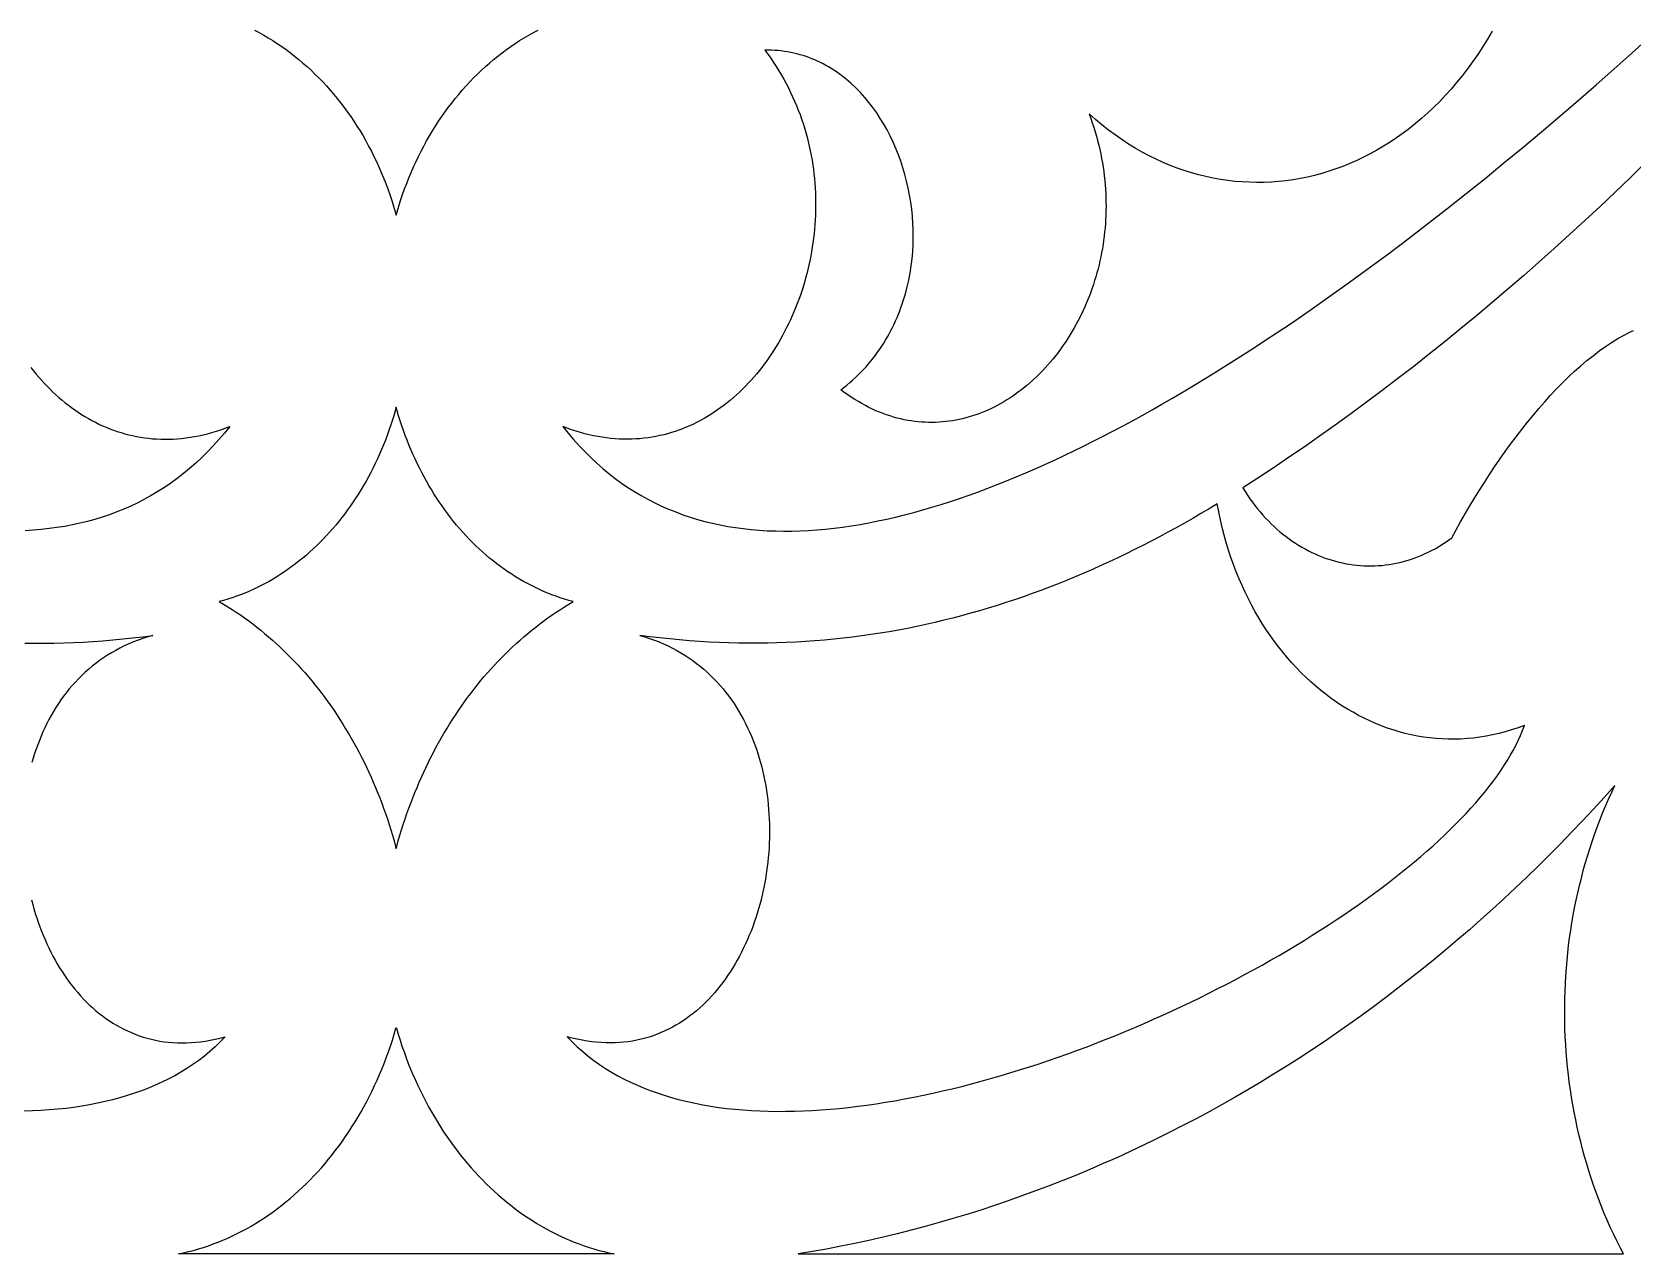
# Model space of a CAD drawing. Extents: x -4950 to -2150, y -1354 to 1346.
# Drawn here: x -3593.5 to -3401.8, y -704.4 to -558 of the extents above; entities that cross this region are included whole.
import ezdxf

# ---------------------------------------------------------------- set-up
doc = ezdxf.new("R2010")
doc.units = 0
doc.layers.add('LAYER_1', color=18, linetype='CONTINUOUS')

msp = doc.modelspace()

# ---------------------------------------------------------------- linework, layer by layer
at = {"layer": 'LAYER_1'}
for points in [[(-3566.83, -557.74), (-3566.27, -558.04), (-3565.72, -558.35), (-3565.17, -558.67), (-3564.63, -559), (-3564.09, -559.35), (-3563.56, -559.71), (-3563.04, -560.08), (-3562.52, -560.47), (-3562.01, -560.86), (-3561.51, -561.27), (-3561.02, -561.69), (-3560.53, -562.12), (-3560.05, -562.56), (-3559.58, -563.01), (-3559.11, -563.48), (-3558.65, -563.95), (-3558.2, -564.43), (-3557.76, -564.93), (-3557.33, -565.44), (-3556.91, -565.95), (-3556.49, -566.48), (-3556.08, -567.01), (-3555.68, -567.56), (-3555.29, -568.11), (-3554.91, -568.67), (-3554.54, -569.25), (-3554.18, -569.83), (-3553.82, -570.42), (-3553.48, -571.02), (-3553.15, -571.63), (-3552.82, -572.24), (-3552.51, -572.87), (-3552.21, -573.5), (-3551.91, -574.14), (-3551.63, -574.79), (-3551.36, -575.44), (-3551.09, -576.11), (-3550.84, -576.78), (-3550.6, -577.45), (-3550.37, -578.14), (-3550.16, -578.83), (-3549.95, -579.53), (-3549.84, -579.92), (-3549.73, -579.53), (-3549.52, -578.83), (-3549.31, -578.14), (-3549.08, -577.45), (-3548.84, -576.78), (-3548.58, -576.11), (-3548.32, -575.44), (-3548.05, -574.79), (-3547.77, -574.14), (-3547.47, -573.5), (-3547.17, -572.87), (-3546.86, -572.24), (-3546.53, -571.63), (-3546.2, -571.02), (-3545.85, -570.42), (-3545.5, -569.83), (-3545.14, -569.25), (-3544.77, -568.67), (-3544.39, -568.11), (-3544, -567.56), (-3543.6, -567.01), (-3543.19, -566.48), (-3542.77, -565.95), (-3542.35, -565.44), (-3541.92, -564.93), (-3541.47, -564.43), (-3541.03, -563.95), (-3540.57, -563.48), (-3540.1, -563.01), (-3539.63, -562.56), (-3539.15, -562.12), (-3538.66, -561.69), (-3538.17, -561.27), (-3537.67, -560.86), (-3537.16, -560.47), (-3536.64, -560.08), (-3536.12, -559.71), (-3535.59, -559.35), (-3535.05, -559), (-3534.51, -558.67), (-3533.96, -558.35), (-3533.41, -558.04), (-3532.85, -557.74)], [(-3418.53, -557.89), (-3419.09, -558.84), (-3419.67, -559.77), (-3420.26, -560.67), (-3420.87, -561.54), (-3421.49, -562.4), (-3422.13, -563.22), (-3422.78, -564.02), (-3423.44, -564.8), (-3424.12, -565.55), (-3424.81, -566.28), (-3425.52, -566.98), (-3426.23, -567.65), (-3426.96, -568.3), (-3427.7, -568.93), (-3428.44, -569.52), (-3429.2, -570.1), (-3429.97, -570.64), (-3430.75, -571.16), (-3431.54, -571.66), (-3432.33, -572.12), (-3433.13, -572.57), (-3433.95, -572.98), (-3434.76, -573.37), (-3435.59, -573.73), (-3436.42, -574.07), (-3437.26, -574.38), (-3438.1, -574.66), (-3438.95, -574.92), (-3439.8, -575.15), (-3440.65, -575.35), (-3441.51, -575.52), (-3442.38, -575.67), (-3443.24, -575.79), (-3444.11, -575.89), (-3444.98, -575.95), (-3445.85, -575.99), (-3446.72, -576), (-3447.6, -575.98), (-3448.47, -575.94), (-3449.34, -575.87), (-3450.21, -575.77), (-3451.08, -575.64), (-3451.95, -575.48), (-3452.82, -575.3), (-3453.69, -575.09), (-3454.55, -574.85), (-3455.41, -574.58), (-3456.26, -574.28), (-3457.11, -573.95), (-3457.96, -573.6), (-3458.8, -573.22), (-3459.63, -572.8), (-3460.46, -572.36), (-3461.29, -571.89), (-3462.1, -571.39), (-3462.91, -570.87), (-3463.71, -570.31), (-3464.51, -569.72), (-3465.29, -569.11), (-3466.07, -568.46), (-3466.83, -567.79), (-3466.63, -568.32), (-3466.45, -568.85), (-3466.27, -569.38), (-3466.11, -569.92), (-3465.95, -570.45), (-3465.81, -570.98), (-3465.67, -571.51), (-3465.55, -572.04), (-3465.43, -572.58), (-3465.33, -573.11), (-3465.23, -573.64), (-3465.15, -574.17), (-3465.07, -574.69), (-3465, -575.22), (-3464.95, -575.75), (-3464.9, -576.27), (-3464.86, -576.8), (-3464.83, -577.32), (-3464.81, -577.84), (-3464.8, -578.36), (-3464.79, -578.88), (-3464.8, -579.39), (-3464.81, -579.9), (-3464.84, -580.42), (-3464.87, -580.92), (-3464.91, -581.43), (-3464.96, -581.93), (-3465.02, -582.44), (-3465.08, -582.94), (-3465.15, -583.43), (-3465.23, -583.92), (-3465.32, -584.41), (-3465.42, -584.9), (-3465.52, -585.39), (-3465.63, -585.87), (-3465.75, -586.34), (-3465.88, -586.82), (-3466.01, -587.29), (-3466.16, -587.75), (-3466.3, -588.22), (-3466.46, -588.67), (-3466.62, -589.13), (-3466.79, -589.58), (-3466.97, -590.02), (-3467.34, -590.9), (-3467.73, -591.76), (-3468.16, -592.6), (-3468.6, -593.42), (-3469.08, -594.22), (-3469.57, -595), (-3470.09, -595.75), (-3470.62, -596.48), (-3471.18, -597.18), (-3471.76, -597.86), (-3472.36, -598.52), (-3472.98, -599.14), (-3473.61, -599.74), (-3474.27, -600.31), (-3474.93, -600.85), (-3475.27, -601.1), (-3475.62, -601.35), (-3475.97, -601.6), (-3476.32, -601.83), (-3476.67, -602.06), (-3477.03, -602.27), (-3477.39, -602.48), (-3477.76, -602.68), (-3478.13, -602.87), (-3478.5, -603.06), (-3478.88, -603.23), (-3479.25, -603.4), (-3479.63, -603.56), (-3480.02, -603.7), (-3480.4, -603.84), (-3480.79, -603.97), (-3481.18, -604.09), (-3481.58, -604.2), (-3481.97, -604.3), (-3482.37, -604.39), (-3482.77, -604.47), (-3483.17, -604.54), (-3483.58, -604.6), (-3483.98, -604.65), (-3484.39, -604.69), (-3484.8, -604.72), (-3485.21, -604.74), (-3485.63, -604.75), (-3486.04, -604.75), (-3486.45, -604.73), (-3486.87, -604.71), (-3487.29, -604.67), (-3487.71, -604.63), (-3488.13, -604.57), (-3488.55, -604.5), (-3488.97, -604.42), (-3489.39, -604.32), (-3489.81, -604.22), (-3490.24, -604.1), (-3490.66, -603.97), (-3491.08, -603.83), (-3491.51, -603.68), (-3491.93, -603.52), (-3492.36, -603.34), (-3492.78, -603.15), (-3493.2, -602.95), (-3493.63, -602.73), (-3494.05, -602.5), (-3494.47, -602.26), (-3494.9, -602.01), (-3495.32, -601.74), (-3495.74, -601.46), (-3496.16, -601.17), (-3496.58, -600.86), (-3496.21, -600.57), (-3495.85, -600.28), (-3495.49, -599.98), (-3495.15, -599.68), (-3494.81, -599.37), (-3494.48, -599.05), (-3494.17, -598.73), (-3493.85, -598.41), (-3493.55, -598.07), (-3493.26, -597.74), (-3492.97, -597.4), (-3492.7, -597.05), (-3492.43, -596.7), (-3492.17, -596.35), (-3491.91, -595.99), (-3491.67, -595.63), (-3491.43, -595.26), (-3491.21, -594.89), (-3490.99, -594.51), (-3490.77, -594.13), (-3490.57, -593.75), (-3490.37, -593.37), (-3490.18, -592.98), (-3490, -592.59), (-3489.83, -592.19), (-3489.66, -591.79), (-3489.51, -591.39), (-3489.36, -590.99), (-3489.21, -590.58), (-3489.08, -590.18), (-3488.83, -589.35), (-3488.62, -588.52), (-3488.43, -587.69), (-3488.27, -586.85), (-3488.14, -586), (-3488.03, -585.15), (-3487.96, -584.29), (-3487.91, -583.44), (-3487.89, -582.58), (-3487.9, -581.73), (-3487.94, -580.88), (-3488, -580.03), (-3488.08, -579.18), (-3488.2, -578.34), (-3488.33, -577.5), (-3488.5, -576.68), (-3488.68, -575.86), (-3488.9, -575.04), (-3489.13, -574.24), (-3489.39, -573.45), (-3489.67, -572.68), (-3489.98, -571.91), (-3490.31, -571.16), (-3490.66, -570.43), (-3491.03, -569.71), (-3491.42, -569.01), (-3491.84, -568.33), (-3492.27, -567.66), (-3492.73, -567.02), (-3493.21, -566.4), (-3493.7, -565.8), (-3494.22, -565.23), (-3494.76, -564.68), (-3495.31, -564.16), (-3495.88, -563.66), (-3496.47, -563.19), (-3496.78, -562.97), (-3497.08, -562.76), (-3497.4, -562.55), (-3497.71, -562.35), (-3498.03, -562.15), (-3498.36, -561.97), (-3498.68, -561.79), (-3499.02, -561.63), (-3499.35, -561.47), (-3499.69, -561.31), (-3500.04, -561.17), (-3500.39, -561.04), (-3500.74, -560.91), (-3501.1, -560.79), (-3501.46, -560.69), (-3501.82, -560.59), (-3502.19, -560.5), (-3502.56, -560.42), (-3502.94, -560.35), (-3503.32, -560.29), (-3503.7, -560.24), (-3504.09, -560.2), (-3504.48, -560.17), (-3504.87, -560.15), (-3505.27, -560.14), (-3505.67, -560.15), (-3505.31, -560.63), (-3504.96, -561.12), (-3504.62, -561.62), (-3504.3, -562.12), (-3503.98, -562.62), (-3503.68, -563.13), (-3503.39, -563.64), (-3503.11, -564.16), (-3502.84, -564.68), (-3502.58, -565.2), (-3502.34, -565.72), (-3502.1, -566.25), (-3501.88, -566.78), (-3501.66, -567.32), (-3501.46, -567.85), (-3501.27, -568.39), (-3501.09, -568.93), (-3500.92, -569.47), (-3500.76, -570.02), (-3500.61, -570.56), (-3500.47, -571.11), (-3500.35, -571.66), (-3500.23, -572.21), (-3500.12, -572.76), (-3500.02, -573.31), (-3499.94, -573.87), (-3499.86, -574.42), (-3499.79, -574.97), (-3499.73, -575.53), (-3499.69, -576.08), (-3499.65, -576.64), (-3499.62, -577.19), (-3499.6, -577.75), (-3499.59, -578.3), (-3499.59, -578.85), (-3499.6, -579.4), (-3499.61, -579.95), (-3499.64, -580.5), (-3499.68, -581.05), (-3499.72, -581.6), (-3499.78, -582.14), (-3499.84, -582.69), (-3499.91, -583.23), (-3499.99, -583.77), (-3500.08, -584.3), (-3500.18, -584.84), (-3500.28, -585.37), (-3500.4, -585.9), (-3500.52, -586.42), (-3500.65, -586.95), (-3500.79, -587.47), (-3500.94, -587.98), (-3501.09, -588.5), (-3501.25, -589.01), (-3501.42, -589.51), (-3501.6, -590.01), (-3501.79, -590.51), (-3501.98, -591), (-3502.18, -591.49), (-3502.39, -591.97), (-3502.61, -592.45), (-3502.83, -592.93), (-3503.06, -593.39), (-3503.3, -593.86), (-3503.54, -594.32), (-3503.79, -594.77), (-3504.05, -595.21), (-3504.32, -595.66), (-3504.59, -596.09), (-3504.87, -596.52), (-3505.15, -596.94), (-3505.45, -597.35), (-3505.75, -597.76), (-3506.05, -598.16), (-3506.36, -598.56), (-3506.68, -598.95), (-3507, -599.33), (-3507.33, -599.7), (-3507.67, -600.06), (-3508.01, -600.42), (-3508.36, -600.77), (-3508.71, -601.11), (-3509.07, -601.44), (-3509.43, -601.77), (-3509.8, -602.08), (-3510.18, -602.39), (-3510.56, -602.69), (-3510.95, -602.98), (-3511.34, -603.25), (-3511.73, -603.52), (-3512.14, -603.78), (-3512.54, -604.04), (-3512.96, -604.28), (-3513.37, -604.51), (-3513.79, -604.73), (-3514.22, -604.94), (-3514.65, -605.14), (-3515.09, -605.32), (-3515.53, -605.5), (-3515.97, -605.67), (-3516.42, -605.82), (-3516.87, -605.97), (-3517.33, -606.1), (-3517.79, -606.22), (-3518.26, -606.33), (-3518.72, -606.43), (-3519.2, -606.51), (-3519.67, -606.59), (-3520.16, -606.65), (-3520.64, -606.7), (-3521.13, -606.73), (-3521.62, -606.75), (-3522.11, -606.76), (-3522.61, -606.76), (-3523.11, -606.74), (-3523.62, -606.71), (-3524.12, -606.66), (-3524.64, -606.6), (-3525.15, -606.53), (-3525.67, -606.44), (-3526.19, -606.34), (-3526.71, -606.23), (-3527.23, -606.1), (-3527.76, -605.95), (-3528.29, -605.79), (-3528.82, -605.62), (-3529.36, -605.42), (-3529.89, -605.22), (-3529.25, -606.03), (-3528.59, -606.8), (-3527.91, -607.55), (-3527.22, -608.28), (-3526.52, -608.97), (-3525.81, -609.63), (-3525.09, -610.27), (-3524.35, -610.88), (-3523.6, -611.46), (-3522.84, -612.01), (-3522.07, -612.54), (-3521.29, -613.03), (-3520.49, -613.51), (-3519.68, -613.95), (-3518.87, -614.37), (-3518.04, -614.77), (-3517.2, -615.14), (-3516.35, -615.48), (-3515.49, -615.8), (-3514.62, -616.09), (-3513.74, -616.36), (-3512.85, -616.61), (-3511.95, -616.83), (-3511.04, -617.02), (-3510.12, -617.2), (-3509.19, -617.35), (-3508.25, -617.47), (-3507.3, -617.58), (-3506.35, -617.66), (-3505.38, -617.72), (-3504.41, -617.75), (-3503.43, -617.77), (-3502.44, -617.76), (-3501.44, -617.73), (-3500.44, -617.68), (-3499.43, -617.61), (-3498.41, -617.52), (-3497.38, -617.41), (-3496.35, -617.28), (-3495.3, -617.13), (-3494.26, -616.96), (-3493.2, -616.76), (-3492.14, -616.55), (-3491.07, -616.33), (-3490, -616.08), (-3488.92, -615.81), (-3487.83, -615.53), (-3486.74, -615.23), (-3485.65, -614.91), (-3484.54, -614.57), (-3483.44, -614.22), (-3482.33, -613.85), (-3481.21, -613.46), (-3480.09, -613.05), (-3478.96, -612.63), (-3477.83, -612.2), (-3476.7, -611.74), (-3475.56, -611.28), (-3474.41, -610.79), (-3473.27, -610.3), (-3472.12, -609.78), (-3470.96, -609.26), (-3469.81, -608.72), (-3468.65, -608.16), (-3467.49, -607.59), (-3466.32, -607.01), (-3465.15, -606.41), (-3463.98, -605.81), (-3462.81, -605.19), (-3461.64, -604.55), (-3460.46, -603.91), (-3459.28, -603.25), (-3458.1, -602.58), (-3456.92, -601.9), (-3455.74, -601.2), (-3454.56, -600.5), (-3452.19, -599.06), (-3449.82, -597.58), (-3447.45, -596.06), (-3445.07, -594.51), (-3442.7, -592.92), (-3440.34, -591.29), (-3437.97, -589.64), (-3435.62, -587.95), (-3433.26, -586.24), (-3430.92, -584.5), (-3428.59, -582.74), (-3426.27, -580.96), (-3423.96, -579.16), (-3421.66, -577.34), (-3419.38, -575.51), (-3417.11, -573.66), (-3414.86, -571.8), (-3412.63, -569.94), (-3410.42, -568.06), (-3408.23, -566.18), (-3406.07, -564.3), (-3403.93, -562.41), (-3401.81, -560.52), (-3399.72, -558.64)], [(-3400.23, -573.7), (-3402, -575.44), (-3403.8, -577.16), (-3405.6, -578.87), (-3407.42, -580.57), (-3409.25, -582.25), (-3411.09, -583.91), (-3412.93, -585.56), (-3414.79, -587.19), (-3416.66, -588.8), (-3418.53, -590.39), (-3420.4, -591.96), (-3422.28, -593.51), (-3424.16, -595.04), (-3426.05, -596.54), (-3427.93, -598.03), (-3429.81, -599.49), (-3431.7, -600.92), (-3433.58, -602.33), (-3435.46, -603.71), (-3437.33, -605.07), (-3439.2, -606.4), (-3441.06, -607.7), (-3442.91, -608.97), (-3444.75, -610.21), (-3446.59, -611.42), (-3448.41, -612.6), (-3448.14, -613.04), (-3447.85, -613.47), (-3447.56, -613.89), (-3447.26, -614.3), (-3446.96, -614.7), (-3446.65, -615.09), (-3446.33, -615.47), (-3446.01, -615.84), (-3445.68, -616.2), (-3445.34, -616.55), (-3445, -616.89), (-3444.66, -617.22), (-3444.31, -617.53), (-3443.95, -617.84), (-3443.59, -618.14), (-3443.22, -618.42), (-3442.85, -618.7), (-3442.48, -618.96), (-3442.1, -619.21), (-3441.72, -619.46), (-3441.33, -619.69), (-3440.94, -619.91), (-3440.54, -620.12), (-3440.15, -620.32), (-3439.75, -620.5), (-3439.34, -620.68), (-3438.94, -620.84), (-3438.53, -621), (-3438.11, -621.14), (-3437.7, -621.27), (-3437.28, -621.39), (-3436.86, -621.5), (-3436.44, -621.59), (-3436.02, -621.68), (-3435.6, -621.75), (-3435.17, -621.81), (-3434.74, -621.86), (-3434.32, -621.9), (-3433.89, -621.93), (-3433.46, -621.94), (-3433.03, -621.94), (-3432.6, -621.93), (-3432.17, -621.91), (-3431.73, -621.88), (-3431.3, -621.83), (-3430.87, -621.77), (-3430.44, -621.7), (-3430.01, -621.62), (-3429.58, -621.52), (-3429.16, -621.41), (-3428.73, -621.29), (-3428.3, -621.16), (-3427.88, -621.02), (-3427.46, -620.86), (-3427.04, -620.69), (-3426.62, -620.5), (-3426.2, -620.31), (-3425.78, -620.1), (-3425.37, -619.88), (-3424.96, -619.64), (-3424.55, -619.39), (-3424.15, -619.13), (-3423.75, -618.86), (-3423.35, -618.57), (-3422.84, -617.62), (-3422.3, -616.67), (-3421.76, -615.72), (-3421.2, -614.76), (-3420.63, -613.82), (-3420.05, -612.87), (-3419.45, -611.93), (-3418.85, -610.99), (-3418.23, -610.07), (-3417.6, -609.15), (-3416.96, -608.24), (-3416.31, -607.34), (-3415.65, -606.46), (-3414.98, -605.59), (-3414.31, -604.73), (-3413.62, -603.9), (-3412.93, -603.08), (-3412.23, -602.28), (-3411.53, -601.5), (-3410.82, -600.74), (-3410.1, -600.01), (-3409.38, -599.3), (-3408.65, -598.62), (-3407.92, -597.97), (-3407.18, -597.34), (-3406.44, -596.75), (-3405.7, -596.19), (-3404.96, -595.66), (-3404.21, -595.16), (-3403.46, -594.7), (-3402.71, -594.28), (-3402.34, -594.09), (-3401.96, -593.9), (-3401.59, -593.72)], [(-3593.63, -598.16), (-3593.32, -598.56), (-3593, -598.95), (-3592.68, -599.33), (-3592.35, -599.7), (-3592.01, -600.06), (-3591.67, -600.42), (-3591.32, -600.77), (-3590.97, -601.11), (-3590.61, -601.44), (-3590.25, -601.77), (-3589.88, -602.08), (-3589.5, -602.39), (-3589.12, -602.69), (-3588.73, -602.98), (-3588.34, -603.25), (-3587.94, -603.52), (-3587.54, -603.78), (-3587.14, -604.04), (-3586.72, -604.28), (-3586.31, -604.51), (-3585.89, -604.73), (-3585.46, -604.94), (-3585.03, -605.14), (-3584.59, -605.32), (-3584.15, -605.5), (-3583.71, -605.67), (-3583.26, -605.82), (-3582.81, -605.97), (-3582.35, -606.1), (-3581.89, -606.22), (-3581.42, -606.33), (-3580.95, -606.43), (-3580.48, -606.51), (-3580.01, -606.59), (-3579.52, -606.65), (-3579.04, -606.7), (-3578.55, -606.73), (-3578.06, -606.75), (-3577.57, -606.76), (-3577.07, -606.76), (-3576.57, -606.74), (-3576.06, -606.71), (-3575.55, -606.66), (-3575.04, -606.6), (-3574.53, -606.53), (-3574.01, -606.44), (-3573.49, -606.34), (-3572.97, -606.23), (-3572.45, -606.1), (-3571.92, -605.95), (-3571.39, -605.79), (-3570.86, -605.62), (-3570.32, -605.42), (-3569.79, -605.22), (-3570.43, -606.03), (-3571.09, -606.8), (-3571.77, -607.55), (-3572.45, -608.28), (-3573.15, -608.97), (-3573.87, -609.63), (-3574.59, -610.27), (-3575.33, -610.88), (-3576.08, -611.46), (-3576.84, -612.01), (-3577.61, -612.54), (-3578.39, -613.03), (-3579.19, -613.51), (-3580, -613.95), (-3580.81, -614.37), (-3581.64, -614.77), (-3582.48, -615.14), (-3583.33, -615.48), (-3584.19, -615.8), (-3585.06, -616.09), (-3585.94, -616.36), (-3586.83, -616.61), (-3587.73, -616.83), (-3588.64, -617.02), (-3589.56, -617.2), (-3590.49, -617.35), (-3591.43, -617.47), (-3592.38, -617.58), (-3593.33, -617.66), (-3594.3, -617.72)], [(-3594.32, -631.2), (-3593.16, -631.21), (-3592.01, -631.21), (-3590.85, -631.19), (-3589.68, -631.16), (-3588.52, -631.12), (-3587.34, -631.06), (-3586.17, -630.99), (-3584.99, -630.91), (-3583.8, -630.81), (-3582.61, -630.69), (-3581.42, -630.56), (-3580.22, -630.42), (-3579.01, -630.26), (-3579.61, -630.44), (-3580.2, -630.63), (-3580.77, -630.83), (-3581.33, -631.05), (-3581.88, -631.28), (-3582.42, -631.53), (-3582.94, -631.79), (-3583.45, -632.06), (-3583.95, -632.35), (-3584.44, -632.65), (-3584.91, -632.96), (-3585.38, -633.28), (-3585.83, -633.62), (-3586.27, -633.96), (-3586.69, -634.32), (-3587.11, -634.69), (-3587.51, -635.06), (-3587.9, -635.45), (-3588.28, -635.85), (-3588.65, -636.26), (-3589.01, -636.68), (-3589.35, -637.11), (-3589.69, -637.54), (-3590.01, -637.99), (-3590.32, -638.44), (-3590.62, -638.9), (-3590.9, -639.37), (-3591.18, -639.85), (-3591.45, -640.33), (-3591.7, -640.82), (-3591.94, -641.32), (-3592.17, -641.82), (-3592.39, -642.33), (-3592.6, -642.85), (-3592.8, -643.37), (-3592.99, -643.9), (-3593.17, -644.43), (-3593.33, -644.97), (-3593.49, -645.51)], [(-3593.55, -661.94), (-3593.4, -662.49), (-3593.25, -663.03), (-3593.09, -663.57), (-3592.92, -664.11), (-3592.74, -664.64), (-3592.55, -665.17), (-3592.35, -665.69), (-3592.14, -666.2), (-3591.92, -666.71), (-3591.7, -667.22), (-3591.47, -667.71), (-3591.22, -668.2), (-3590.97, -668.68), (-3590.71, -669.16), (-3590.45, -669.63), (-3590.17, -670.09), (-3589.88, -670.54), (-3589.59, -670.98), (-3589.29, -671.42), (-3588.98, -671.84), (-3588.66, -672.26), (-3588.33, -672.67), (-3588, -673.06), (-3587.66, -673.45), (-3587.3, -673.83), (-3586.95, -674.19), (-3586.58, -674.55), (-3586.2, -674.89), (-3585.82, -675.23), (-3585.43, -675.55), (-3585.03, -675.86), (-3584.63, -676.15), (-3584.21, -676.44), (-3583.79, -676.71), (-3583.36, -676.97), (-3582.93, -677.21), (-3582.48, -677.44), (-3582.03, -677.66), (-3581.57, -677.86), (-3581.11, -678.05), (-3580.64, -678.23), (-3580.15, -678.39), (-3579.67, -678.53), (-3579.17, -678.66), (-3578.67, -678.77), (-3578.16, -678.87), (-3577.65, -678.95), (-3577.12, -679.01), (-3576.59, -679.06), (-3576.06, -679.08), (-3575.52, -679.1), (-3574.97, -679.09), (-3574.41, -679.06), (-3573.85, -679.02), (-3573.28, -678.96), (-3572.7, -678.88), (-3572.12, -678.78), (-3571.53, -678.66), (-3570.93, -678.52), (-3570.33, -678.36), (-3570.93, -678.97), (-3571.54, -679.56), (-3572.18, -680.12), (-3572.83, -680.66), (-3573.51, -681.18), (-3574.2, -681.67), (-3574.91, -682.14), (-3575.64, -682.59), (-3576.38, -683.02), (-3577.15, -683.43), (-3577.93, -683.81), (-3578.73, -684.17), (-3579.54, -684.51), (-3580.37, -684.83), (-3581.21, -685.13), (-3582.07, -685.41), (-3582.94, -685.67), (-3583.83, -685.91), (-3584.73, -686.12), (-3585.65, -686.32), (-3586.58, -686.5), (-3587.52, -686.66), (-3588.47, -686.81), (-3589.44, -686.93), (-3590.42, -687.03), (-3591.41, -687.12), (-3592.41, -687.19), (-3593.42, -687.24), (-3594.44, -687.27)]]:
    msp.add_lwpolyline(points, dxfattribs=at)
for points in [[(-3549.84, -655.79), (-3549.77, -655.54), (-3549.59, -654.87), (-3549.4, -654.21), (-3549.2, -653.56), (-3548.99, -652.91), (-3548.78, -652.26), (-3548.56, -651.62), (-3548.33, -650.98), (-3548.1, -650.35), (-3547.86, -649.72), (-3547.61, -649.09), (-3547.35, -648.47), (-3547.09, -647.86), (-3546.82, -647.25), (-3546.55, -646.65), (-3546.27, -646.05), (-3545.98, -645.45), (-3545.68, -644.86), (-3545.38, -644.28), (-3545.08, -643.7), (-3544.76, -643.13), (-3544.44, -642.56), (-3544.12, -642), (-3543.78, -641.44), (-3543.45, -640.89), (-3543.1, -640.35), (-3542.75, -639.81), (-3542.39, -639.28), (-3542.03, -638.75), (-3541.66, -638.23), (-3541.29, -637.71), (-3540.91, -637.21), (-3540.52, -636.71), (-3540.13, -636.21), (-3539.73, -635.72), (-3539.33, -635.24), (-3538.92, -634.77), (-3538.5, -634.3), (-3538.08, -633.84), (-3537.66, -633.39), (-3537.23, -632.94), (-3536.79, -632.5), (-3536.35, -632.07), (-3535.91, -631.64), (-3535.46, -631.23), (-3535, -630.82), (-3534.54, -630.42), (-3534.07, -630.02), (-3533.6, -629.63), (-3533.12, -629.26), (-3532.64, -628.88), (-3532.16, -628.52), (-3531.67, -628.17), (-3531.17, -627.82), (-3530.67, -627.48), (-3530.16, -627.15), (-3529.66, -626.83), (-3529.14, -626.52), (-3528.62, -626.21), (-3529.15, -626.07), (-3529.66, -625.92), (-3530.18, -625.75), (-3530.69, -625.58), (-3531.19, -625.39), (-3531.69, -625.2), (-3532.19, -624.99), (-3532.68, -624.77), (-3533.17, -624.54), (-3533.65, -624.3), (-3534.13, -624.05), (-3534.61, -623.79), (-3535.08, -623.52), (-3535.54, -623.23), (-3536, -622.94), (-3536.45, -622.64), (-3536.9, -622.33), (-3537.35, -622.01), (-3537.79, -621.68), (-3538.22, -621.34), (-3538.65, -621), (-3539.07, -620.64), (-3539.49, -620.27), (-3539.9, -619.9), (-3540.3, -619.52), (-3540.7, -619.12), (-3541.09, -618.72), (-3541.48, -618.31), (-3541.86, -617.9), (-3542.24, -617.47), (-3542.61, -617.04), (-3542.97, -616.6), (-3543.32, -616.15), (-3543.67, -615.69), (-3544.02, -615.23), (-3544.35, -614.76), (-3544.68, -614.28), (-3545.01, -613.79), (-3545.32, -613.3), (-3545.63, -612.8), (-3545.93, -612.29), (-3546.23, -611.78), (-3546.51, -611.26), (-3546.79, -610.73), (-3547.06, -610.2), (-3547.33, -609.66), (-3547.59, -609.12), (-3547.84, -608.56), (-3548.08, -608.01), (-3548.31, -607.44), (-3548.54, -606.88), (-3548.76, -606.3), (-3548.97, -605.72), (-3549.17, -605.14), (-3549.36, -604.55), (-3549.55, -603.95), (-3549.72, -603.35), (-3549.84, -602.94), (-3549.95, -603.35), (-3550.13, -603.95), (-3550.32, -604.55), (-3550.51, -605.14), (-3550.71, -605.72), (-3550.92, -606.3), (-3551.14, -606.88), (-3551.37, -607.44), (-3551.6, -608.01), (-3551.84, -608.56), (-3552.09, -609.12), (-3552.35, -609.66), (-3552.61, -610.2), (-3552.89, -610.73), (-3553.17, -611.26), (-3553.45, -611.78), (-3553.75, -612.29), (-3554.05, -612.8), (-3554.36, -613.3), (-3554.67, -613.79), (-3555, -614.28), (-3555.33, -614.76), (-3555.66, -615.23), (-3556.01, -615.69), (-3556.35, -616.15), (-3556.71, -616.6), (-3557.07, -617.04), (-3557.44, -617.47), (-3557.82, -617.9), (-3558.2, -618.31), (-3558.59, -618.72), (-3558.98, -619.12), (-3559.38, -619.52), (-3559.78, -619.9), (-3560.19, -620.27), (-3560.61, -620.64), (-3561.03, -621), (-3561.46, -621.34), (-3561.89, -621.68), (-3562.33, -622.01), (-3562.78, -622.33), (-3563.23, -622.64), (-3563.68, -622.94), (-3564.14, -623.23), (-3564.6, -623.52), (-3565.07, -623.79), (-3565.55, -624.05), (-3566.03, -624.3), (-3566.51, -624.54), (-3567, -624.77), (-3567.49, -624.99), (-3567.99, -625.2), (-3568.49, -625.39), (-3568.99, -625.58), (-3569.5, -625.75), (-3570.02, -625.92), (-3570.53, -626.07), (-3571.06, -626.21), (-3570.54, -626.52), (-3570.02, -626.83), (-3569.51, -627.15), (-3569.01, -627.48), (-3568.51, -627.82), (-3568.01, -628.17), (-3567.52, -628.52), (-3567.04, -628.88), (-3566.56, -629.26), (-3566.08, -629.63), (-3565.61, -630.02), (-3565.14, -630.42), (-3564.68, -630.82), (-3564.22, -631.23), (-3563.77, -631.64), (-3563.33, -632.07), (-3562.89, -632.5), (-3562.45, -632.94), (-3562.02, -633.39), (-3561.59, -633.84), (-3561.18, -634.3), (-3560.76, -634.77), (-3560.35, -635.24), (-3559.95, -635.72), (-3559.55, -636.21), (-3559.16, -636.71), (-3558.77, -637.21), (-3558.39, -637.71), (-3558.02, -638.23), (-3557.65, -638.75), (-3557.29, -639.28), (-3556.93, -639.81), (-3556.58, -640.35), (-3556.23, -640.89), (-3555.9, -641.44), (-3555.56, -642), (-3555.24, -642.56), (-3554.92, -643.13), (-3554.6, -643.7), (-3554.3, -644.28), (-3553.99, -644.86), (-3553.7, -645.45), (-3553.41, -646.05), (-3553.13, -646.65), (-3552.86, -647.25), (-3552.59, -647.86), (-3552.33, -648.47), (-3552.07, -649.09), (-3551.82, -649.72), (-3551.58, -650.35), (-3551.35, -650.98), (-3551.12, -651.62), (-3550.9, -652.26), (-3550.69, -652.91), (-3550.48, -653.56), (-3550.28, -654.21), (-3550.09, -654.87), (-3549.91, -655.54)], [(-3529.35, -678.36), (-3528.75, -678.97), (-3528.14, -679.56), (-3527.5, -680.12), (-3526.85, -680.66), (-3526.17, -681.18), (-3525.48, -681.67), (-3524.77, -682.14), (-3524.04, -682.59), (-3523.3, -683.02), (-3522.53, -683.43), (-3521.75, -683.81), (-3520.95, -684.17), (-3520.14, -684.51), (-3519.31, -684.83), (-3518.47, -685.13), (-3517.61, -685.41), (-3516.74, -685.67), (-3515.85, -685.91), (-3514.95, -686.12), (-3514.03, -686.32), (-3513.1, -686.5), (-3512.16, -686.66), (-3511.21, -686.81), (-3510.24, -686.93), (-3509.26, -687.03), (-3508.27, -687.12), (-3507.27, -687.19), (-3506.26, -687.24), (-3505.24, -687.27), (-3504.21, -687.29), (-3503.17, -687.28), (-3502.12, -687.27), (-3501.06, -687.23), (-3499.99, -687.18), (-3498.92, -687.11), (-3497.84, -687.03), (-3496.75, -686.93), (-3495.65, -686.81), (-3494.55, -686.68), (-3493.44, -686.53), (-3492.32, -686.37), (-3491.2, -686.2), (-3490.08, -686.01), (-3488.94, -685.81), (-3487.81, -685.59), (-3486.67, -685.36), (-3485.53, -685.11), (-3484.38, -684.85), (-3483.23, -684.58), (-3482.08, -684.3), (-3480.93, -684), (-3479.77, -683.69), (-3478.62, -683.37), (-3477.46, -683.04), (-3476.3, -682.69), (-3475.14, -682.33), (-3473.98, -681.97), (-3472.82, -681.59), (-3471.67, -681.2), (-3470.51, -680.8), (-3469.36, -680.39), (-3468.2, -679.97), (-3467.05, -679.54), (-3465.9, -679.1), (-3464.76, -678.65), (-3463.62, -678.19), (-3462.48, -677.72), (-3461.34, -677.24), (-3460.21, -676.76), (-3459.09, -676.26), (-3457.97, -675.76), (-3456.86, -675.25), (-3455.75, -674.73), (-3454.65, -674.21), (-3453.55, -673.68), (-3452.46, -673.14), (-3451.38, -672.59), (-3450.31, -672.04), (-3449.24, -671.48), (-3448.19, -670.91), (-3447.14, -670.34), (-3446.1, -669.77), (-3445.07, -669.19), (-3444.05, -668.6), (-3443.05, -668.01), (-3442.05, -667.41), (-3441.06, -666.81), (-3440.09, -666.2), (-3439.12, -665.59), (-3438.17, -664.98), (-3437.23, -664.36), (-3436.31, -663.74), (-3435.39, -663.12), (-3434.5, -662.49), (-3433.61, -661.86), (-3432.74, -661.23), (-3431.88, -660.6), (-3431.04, -659.96), (-3430.22, -659.32), (-3429.41, -658.68), (-3428.62, -658.04), (-3427.84, -657.4), (-3427.08, -656.76), (-3426.34, -656.11), (-3425.61, -655.47), (-3424.91, -654.83), (-3424.22, -654.18), (-3423.55, -653.54), (-3422.9, -652.89), (-3422.27, -652.25), (-3421.66, -651.61), (-3421.07, -650.97), (-3420.5, -650.33), (-3419.95, -649.69), (-3419.42, -649.06), (-3418.91, -648.42), (-3418.43, -647.79), (-3417.97, -647.16), (-3417.53, -646.53), (-3417.11, -645.91), (-3416.72, -645.29), (-3416.35, -644.67), (-3416.01, -644.06), (-3415.69, -643.45), (-3415.4, -642.84), (-3415.13, -642.24), (-3414.89, -641.64), (-3414.67, -641.05), (-3415.43, -641.33), (-3416.19, -641.59), (-3416.95, -641.81), (-3417.71, -642.01), (-3418.48, -642.19), (-3419.24, -642.34), (-3420, -642.46), (-3420.76, -642.56), (-3421.51, -642.63), (-3422.27, -642.68), (-3423.02, -642.7), (-3423.78, -642.69), (-3424.52, -642.67), (-3425.27, -642.61), (-3426.01, -642.54), (-3426.75, -642.44), (-3427.49, -642.32), (-3428.22, -642.17), (-3428.94, -642), (-3429.66, -641.81), (-3430.38, -641.59), (-3431.09, -641.36), (-3431.79, -641.1), (-3432.49, -640.82), (-3433.18, -640.52), (-3433.86, -640.19), (-3434.54, -639.85), (-3435.2, -639.48), (-3435.87, -639.1), (-3436.52, -638.69), (-3437.16, -638.26), (-3437.8, -637.82), (-3438.42, -637.35), (-3439.04, -636.87), (-3439.64, -636.36), (-3440.24, -635.84), (-3440.83, -635.3), (-3441.4, -634.74), (-3441.96, -634.16), (-3442.52, -633.56), (-3443.06, -632.95), (-3443.58, -632.32), (-3444.1, -631.67), (-3444.6, -631), (-3445.09, -630.32), (-3445.57, -629.62), (-3446.03, -628.91), (-3446.48, -628.17), (-3446.91, -627.43), (-3447.33, -626.67), (-3447.73, -625.89), (-3448.12, -625.1), (-3448.49, -624.29), (-3448.85, -623.47), (-3449.19, -622.63), (-3449.51, -621.78), (-3449.82, -620.92), (-3450.11, -620.04), (-3450.38, -619.15), (-3450.64, -618.24), (-3450.87, -617.33), (-3451.09, -616.4), (-3451.28, -615.46), (-3451.46, -614.5), (-3452.44, -615.09), (-3453.42, -615.67), (-3454.41, -616.24), (-3455.39, -616.81), (-3456.38, -617.36), (-3457.38, -617.9), (-3458.37, -618.44), (-3459.37, -618.96), (-3460.37, -619.48), (-3461.37, -619.98), (-3462.38, -620.48), (-3463.39, -620.97), (-3464.4, -621.44), (-3465.42, -621.91), (-3466.43, -622.36), (-3467.46, -622.81), (-3468.48, -623.24), (-3469.51, -623.67), (-3470.54, -624.08), (-3471.57, -624.49), (-3472.61, -624.88), (-3473.65, -625.26), (-3474.69, -625.63), (-3475.74, -625.99), (-3476.79, -626.34), (-3477.84, -626.68), (-3478.9, -627), (-3479.96, -627.32), (-3481.03, -627.62), (-3482.09, -627.91), (-3483.16, -628.19), (-3484.24, -628.46), (-3485.32, -628.72), (-3486.4, -628.96), (-3487.48, -629.2), (-3488.57, -629.42), (-3489.66, -629.63), (-3490.76, -629.82), (-3491.86, -630), (-3492.96, -630.17), (-3494.07, -630.33), (-3495.18, -630.48), (-3496.3, -630.61), (-3497.42, -630.73), (-3498.54, -630.84), (-3499.67, -630.93), (-3500.8, -631.01), (-3501.93, -631.08), (-3503.07, -631.13), (-3504.22, -631.17), (-3505.36, -631.2), (-3506.52, -631.21), (-3507.67, -631.21), (-3508.83, -631.19), (-3509.99, -631.16), (-3511.16, -631.12), (-3512.34, -631.06), (-3513.51, -630.99), (-3514.69, -630.91), (-3515.88, -630.81), (-3517.07, -630.69), (-3518.26, -630.56), (-3519.46, -630.42), (-3520.67, -630.26), (-3520.07, -630.44), (-3519.48, -630.63), (-3518.91, -630.83), (-3518.35, -631.05), (-3517.8, -631.28), (-3517.26, -631.53), (-3516.74, -631.79), (-3516.23, -632.06), (-3515.73, -632.35), (-3515.24, -632.65), (-3514.77, -632.96), (-3514.3, -633.28), (-3513.85, -633.62), (-3513.41, -633.96), (-3512.99, -634.32), (-3512.57, -634.69), (-3512.17, -635.06), (-3511.78, -635.45), (-3511.4, -635.85), (-3511.03, -636.26), (-3510.67, -636.68), (-3510.33, -637.11), (-3509.99, -637.54), (-3509.67, -637.99), (-3509.36, -638.44), (-3509.06, -638.9), (-3508.78, -639.37), (-3508.5, -639.85), (-3508.23, -640.33), (-3507.98, -640.82), (-3507.74, -641.32), (-3507.51, -641.82), (-3507.29, -642.33), (-3507.08, -642.85), (-3506.88, -643.37), (-3506.69, -643.9), (-3506.51, -644.43), (-3506.35, -644.97), (-3506.19, -645.51), (-3506.05, -646.05), (-3505.91, -646.6), (-3505.79, -647.16), (-3505.68, -647.71), (-3505.57, -648.27), (-3505.48, -648.84), (-3505.4, -649.4), (-3505.33, -649.97), (-3505.27, -650.54), (-3505.22, -651.11), (-3505.18, -651.68), (-3505.15, -652.26), (-3505.13, -652.83), (-3505.12, -653.41), (-3505.12, -653.98), (-3505.13, -654.56), (-3505.14, -655.14), (-3505.17, -655.71), (-3505.21, -656.29), (-3505.26, -656.86), (-3505.32, -657.43), (-3505.39, -658.01), (-3505.47, -658.57), (-3505.55, -659.14), (-3505.65, -659.71), (-3505.76, -660.27), (-3505.87, -660.83), (-3506, -661.39), (-3506.13, -661.94), (-3506.28, -662.49), (-3506.43, -663.03), (-3506.59, -663.57), (-3506.76, -664.11), (-3506.94, -664.64), (-3507.13, -665.17), (-3507.33, -665.69), (-3507.54, -666.2), (-3507.75, -666.71), (-3507.98, -667.22), (-3508.21, -667.71), (-3508.46, -668.2), (-3508.71, -668.68), (-3508.97, -669.16), (-3509.23, -669.63), (-3509.51, -670.09), (-3509.8, -670.54), (-3510.09, -670.98), (-3510.39, -671.42), (-3510.7, -671.84), (-3511.02, -672.26), (-3511.35, -672.67), (-3511.68, -673.06), (-3512.02, -673.45), (-3512.37, -673.83), (-3512.73, -674.19), (-3513.1, -674.55), (-3513.48, -674.89), (-3513.86, -675.23), (-3514.25, -675.55), (-3514.65, -675.86), (-3515.05, -676.15), (-3515.47, -676.44), (-3515.89, -676.71), (-3516.32, -676.97), (-3516.75, -677.21), (-3517.2, -677.44), (-3517.65, -677.66), (-3518.11, -677.86), (-3518.57, -678.05), (-3519.04, -678.23), (-3519.52, -678.39), (-3520.01, -678.53), (-3520.51, -678.66), (-3521.01, -678.77), (-3521.52, -678.87), (-3522.03, -678.95), (-3522.56, -679.01), (-3523.08, -679.06), (-3523.62, -679.08), (-3524.16, -679.1), (-3524.71, -679.09), (-3525.27, -679.06), (-3525.83, -679.02), (-3526.4, -678.96), (-3526.98, -678.88), (-3527.56, -678.78), (-3528.15, -678.66), (-3528.75, -678.52)], [(-3402.78, -704.38), (-3403.2, -703.59), (-3403.6, -702.79), (-3403.99, -701.98), (-3404.37, -701.16), (-3404.74, -700.34), (-3405.09, -699.52), (-3405.43, -698.68), (-3405.75, -697.84), (-3406.07, -697), (-3406.37, -696.15), (-3406.66, -695.29), (-3406.94, -694.43), (-3407.2, -693.57), (-3407.45, -692.7), (-3407.69, -691.83), (-3407.92, -690.95), (-3408.13, -690.07), (-3408.34, -689.18), (-3408.52, -688.29), (-3408.7, -687.4), (-3408.86, -686.51), (-3409.01, -685.61), (-3409.15, -684.71), (-3409.28, -683.81), (-3409.39, -682.9), (-3409.49, -682), (-3409.58, -681.09), (-3409.65, -680.18), (-3409.71, -679.27), (-3409.76, -678.36), (-3409.8, -677.44), (-3409.82, -676.53), (-3409.83, -675.62), (-3409.83, -674.7), (-3409.82, -673.79), (-3409.79, -672.87), (-3409.75, -671.96), (-3409.7, -671.05), (-3409.63, -670.14), (-3409.55, -669.22), (-3409.46, -668.31), (-3409.36, -667.41), (-3409.24, -666.5), (-3409.11, -665.6), (-3408.97, -664.69), (-3408.81, -663.79), (-3408.65, -662.9), (-3408.46, -662), (-3408.27, -661.11), (-3408.06, -660.22), (-3407.84, -659.34), (-3407.61, -658.45), (-3407.37, -657.58), (-3407.11, -656.7), (-3406.84, -655.83), (-3406.55, -654.97), (-3406.26, -654.11), (-3405.95, -653.26), (-3405.62, -652.41), (-3405.29, -651.56), (-3404.94, -650.72), (-3404.58, -649.89), (-3404.2, -649.06), (-3403.82, -648.24), (-3405.1, -649.67), (-3406.4, -651.09), (-3407.7, -652.48), (-3409.01, -653.86), (-3410.34, -655.23), (-3411.67, -656.57), (-3413.01, -657.9), (-3414.37, -659.22), (-3415.73, -660.51), (-3417.1, -661.8), (-3418.48, -663.06), (-3419.87, -664.31), (-3421.26, -665.53), (-3422.67, -666.75), (-3424.08, -667.94), (-3425.5, -669.12), (-3426.94, -670.28), (-3428.38, -671.43), (-3429.82, -672.55), (-3431.28, -673.66), (-3432.74, -674.75), (-3434.21, -675.83), (-3435.69, -676.88), (-3437.18, -677.92), (-3438.67, -678.95), (-3440.17, -679.95), (-3441.68, -680.94), (-3443.2, -681.9), (-3444.72, -682.85), (-3446.25, -683.79), (-3447.79, -684.7), (-3449.33, -685.6), (-3450.88, -686.47), (-3452.44, -687.33), (-3454, -688.18), (-3455.57, -689), (-3457.15, -689.8), (-3458.73, -690.59), (-3460.32, -691.36), (-3461.91, -692.11), (-3463.51, -692.84), (-3465.12, -693.55), (-3466.73, -694.24), (-3468.35, -694.92), (-3469.97, -695.57), (-3471.6, -696.21), (-3473.23, -696.83), (-3474.87, -697.43), (-3476.51, -698.01), (-3478.16, -698.57), (-3479.81, -699.11), (-3481.47, -699.63), (-3483.13, -700.14), (-3484.8, -700.62), (-3486.47, -701.08), (-3488.15, -701.53), (-3489.83, -701.95), (-3491.51, -702.36), (-3493.2, -702.75), (-3494.89, -703.11), (-3496.58, -703.46), (-3498.28, -703.79), (-3499.98, -704.09), (-3501.69, -704.38)], [(-3549.84, -704.38), (-3575.94, -704.38), (-3575.33, -704.25), (-3574.73, -704.1), (-3574.13, -703.95), (-3573.53, -703.77), (-3572.94, -703.59), (-3572.35, -703.39), (-3571.76, -703.18), (-3571.18, -702.95), (-3570.6, -702.72), (-3570.03, -702.47), (-3569.46, -702.21), (-3568.9, -701.93), (-3568.34, -701.65), (-3567.79, -701.35), (-3567.24, -701.04), (-3566.7, -700.71), (-3566.16, -700.38), (-3565.63, -700.03), (-3565.1, -699.68), (-3564.58, -699.31), (-3564.07, -698.93), (-3563.56, -698.54), (-3563.05, -698.13), (-3562.55, -697.72), (-3562.06, -697.3), (-3561.58, -696.86), (-3561.1, -696.42), (-3560.63, -695.96), (-3560.16, -695.49), (-3559.7, -695.02), (-3559.25, -694.53), (-3558.81, -694.04), (-3558.37, -693.53), (-3557.94, -693.01), (-3557.52, -692.49), (-3557.1, -691.96), (-3556.69, -691.41), (-3556.29, -690.86), (-3555.9, -690.3), (-3555.52, -689.73), (-3555.14, -689.15), (-3554.77, -688.56), (-3554.41, -687.96), (-3554.06, -687.35), (-3553.72, -686.74), (-3553.38, -686.12), (-3553.06, -685.49), (-3552.74, -684.85), (-3552.43, -684.2), (-3552.13, -683.55), (-3551.84, -682.89), (-3551.56, -682.22), (-3551.29, -681.54), (-3551.03, -680.86), (-3550.78, -680.17), (-3550.53, -679.47), (-3550.3, -678.77), (-3550.08, -678.06), (-3549.87, -677.34), (-3549.84, -677.25), (-3549.81, -677.34), (-3549.6, -678.06), (-3549.38, -678.77), (-3549.15, -679.47), (-3548.9, -680.17), (-3548.65, -680.86), (-3548.39, -681.54), (-3548.12, -682.22), (-3547.84, -682.89), (-3547.55, -683.55), (-3547.25, -684.2), (-3546.94, -684.85), (-3546.62, -685.49), (-3546.3, -686.12), (-3545.96, -686.74), (-3545.62, -687.35), (-3545.27, -687.96), (-3544.91, -688.56), (-3544.54, -689.15), (-3544.16, -689.73), (-3543.78, -690.3), (-3543.39, -690.86), (-3542.99, -691.41), (-3542.58, -691.96), (-3542.16, -692.49), (-3541.74, -693.01), (-3541.31, -693.53), (-3540.87, -694.04), (-3540.43, -694.53), (-3539.97, -695.02), (-3539.52, -695.49), (-3539.05, -695.96), (-3538.58, -696.42), (-3538.1, -696.86), (-3537.62, -697.3), (-3537.12, -697.72), (-3536.63, -698.13), (-3536.12, -698.54), (-3535.61, -698.93), (-3535.1, -699.31), (-3534.58, -699.68), (-3534.05, -700.03), (-3533.52, -700.38), (-3532.98, -700.71), (-3532.44, -701.04), (-3531.89, -701.35), (-3531.34, -701.65), (-3530.78, -701.93), (-3530.22, -702.21), (-3529.65, -702.47), (-3529.08, -702.72), (-3528.5, -702.95), (-3527.92, -703.18), (-3527.33, -703.39), (-3526.74, -703.59), (-3526.15, -703.77), (-3525.55, -703.95), (-3524.95, -704.1), (-3524.35, -704.25), (-3523.74, -704.38)]]:
    msp.add_lwpolyline(points, close=True, dxfattribs=at)

doc.saveas('drawing.dxf')
